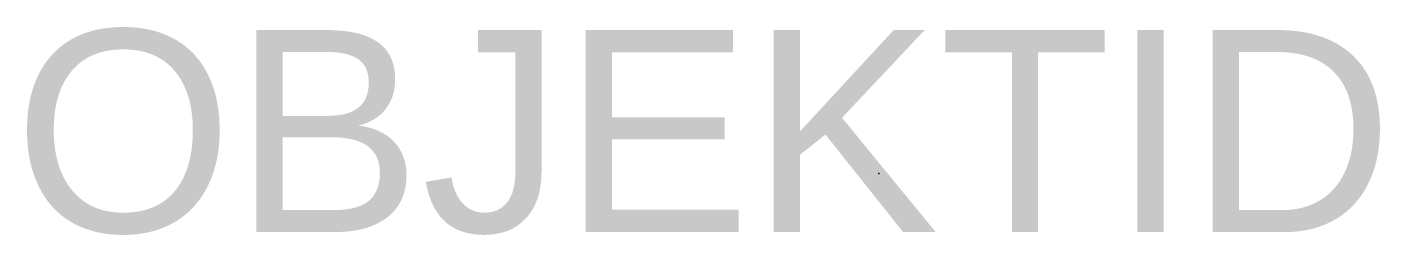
# Model space of a CAD drawing. Header units: metres. Extents: x 0.04 to 1.38, y 0.08 to 0.29.
import ezdxf

# ---------------------------------------------------------------- set-up
doc = ezdxf.new("R2010")
doc.units = ezdxf.units.M
doc.layers.add('452447143', color=253, linetype='Continuous')
doc.layers.add('r_452447143', color=7, linetype='Continuous')
doc.styles.get("Standard").update_dxf_attribs({"font": 'arial.ttf'})

msp = doc.modelspace()

# ---------------------------------------------------------------- linework, layer by layer
at = {"layer": '452447143'}
msp.add_point((0.8838, 0.1449, 0.2259), dxfattribs=at)

# ---------------------------------------------------------------- texts
at = {"layer": 'r_452447143'}
msp.add_attdef('OBJEKTID', (0.0273, 0.0871), 'ObjektID', height=0.2, dxfattribs=at)

doc.saveas('drawing.dxf')
